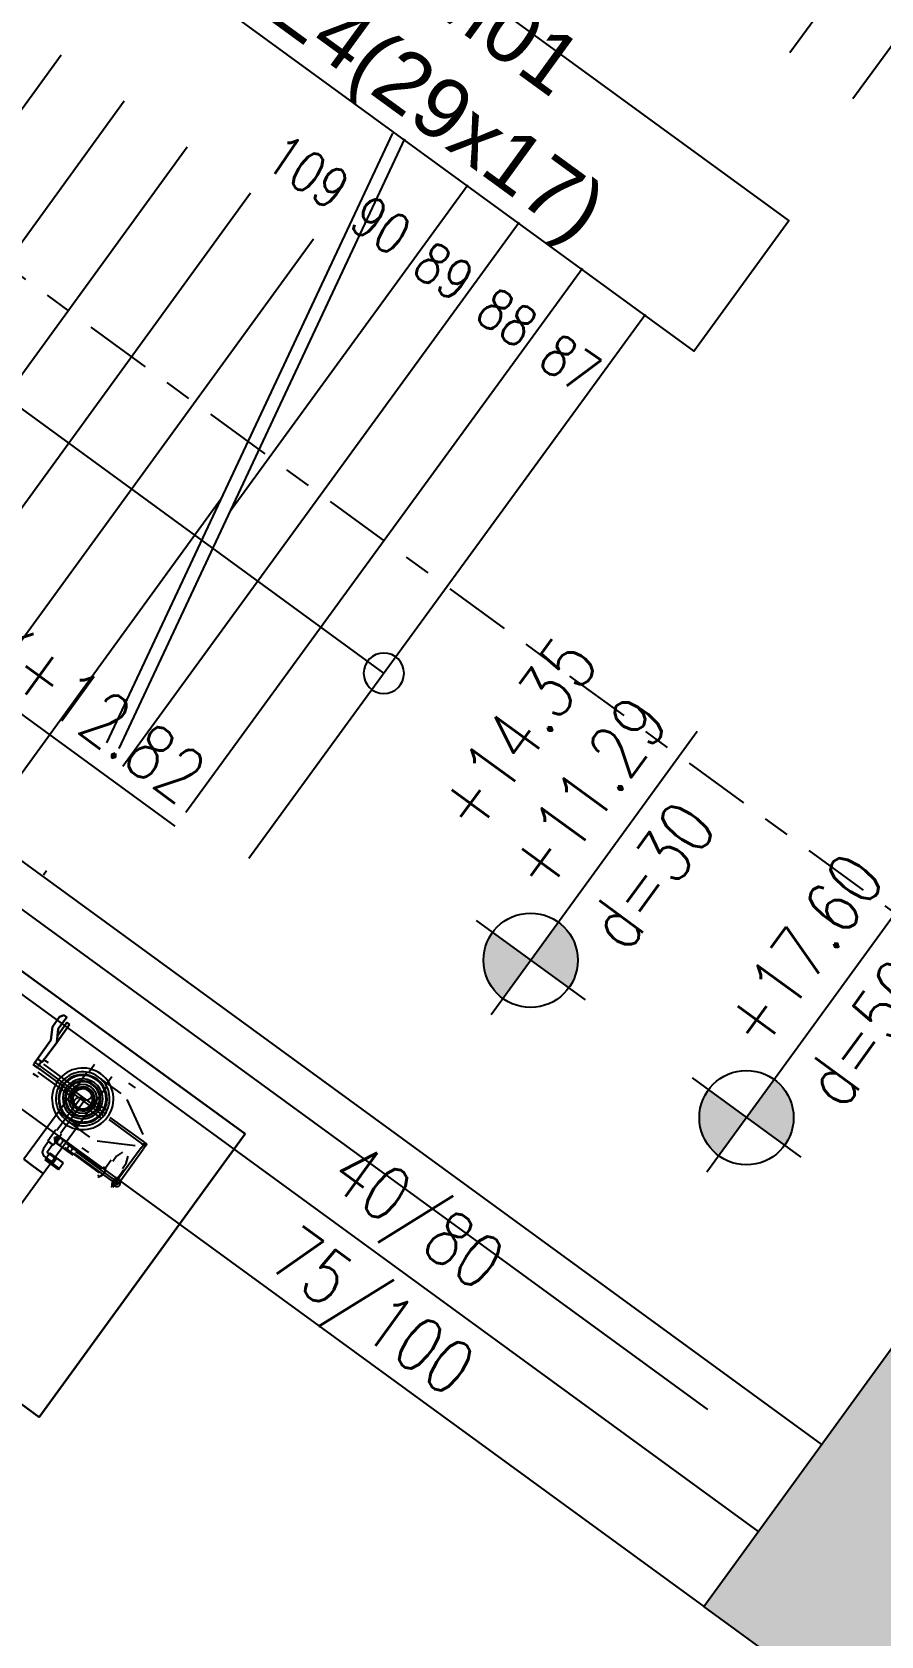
# Model space of a CAD drawing. Header units: millimetres. Extents: x 400382 to 401500, y 4543975 to 4544133.
# Drawn here: x 400782.96 to 400786.11, y 4544098.1 to 4544104.06 of the extents above; entities that cross this region are included whole.
import ezdxf
from ezdxf.enums import TextEntityAlignment as Align

# ---------------------------------------------------------------- set-up
doc = ezdxf.new("R2010")
doc.units = ezdxf.units.MM
for name, pattern in [('AKS', [3, 2.5, -0.25, 0, -0.25]), ('CENTER', [2, 1.25, -0.25, 0.25, -0.25]), ('CIZGI', [0.4, 0.25, -0.15]), ('CONTINU', [0]), ('HIDDEN', [0.375, 0.25, -0.125])]:
    doc.linetypes.add(name, pattern=pattern)
for name, color, linetype in [('aks prota', 2, 'AKS'), ('kiriş boyutu prota', 6, 'Continuous'), ('kiriş prota', 6, 'Continuous'), ('kolon prota', 1, 'Continuous'), ('kolon tarama prota', 252, 'Continuous'), ('merdiven prota', 2, 'Continuous'), ('metraj prota', 2, 'Continuous'), ('not prota', 2, 'Continuous'), ('PRT-MI-ad_dim', 8, 'Continuous'), ('prt-s-taxis', 7, 'Continuous'), ('skesit prota', 7, 'Continuous'), ('st-s_level (kot)', 6, 'Continuous'), ('st-s_levelmark (kot işareti)', 4, 'Continuous'), ('st_s_not çizgisi', 4, 'CIZGI'), ('tnot prota', 4, 'Continuous')]:
    doc.layers.add(name, color=color, linetype=linetype)
doc.styles.add('OLCU', font='romanstw.shx')
doc.styles.add('PRT-MI-a_Arial', font='Arial.ttf', dxfattribs={"height": 30})
doc.styles.add('TKIRIS', font='romanstw.shx')
doc.styles.add('tkolon', font='romanstw.shx')
doc.styles.add('TNOT', font='romanstw.shx', dxfattribs={"width": 0.8, "height": 250})

# ---------------------------------------------------------------- blocks, each defined once
blk = doc.blocks.new('17.60 mekanik')
at = {"layer": 'kolon tarama prota'}
for p, q in [((137424.17, 64376.86), (137335.17, 64441.51)), ((137335.17, 64441.51), (137424.17, 64376.86)), ((137352.5, 64416.54), (137351.98, 64411.56)), ((137351.98, 64411.56), (137352.5, 64416.54)), ((137355.15, 64420.18), (137352.5, 64416.54)), ((137352.5, 64416.54), (137355.15, 64420.18)), ((137352.5, 64416.54), (137352.5, 64416.54)), ((137354.09, 64410.75), (137358.89, 64417.36)), ((137358.89, 64417.36), (137354.09, 64410.75)), ((137357.87, 64418.1), (137354.35, 64413.24)), ((137354.35, 64413.24), (137357.87, 64418.1)), ((137354.61, 64415.73), (137357.8, 64420.13)), ((137357.8, 64420.13), (137354.61, 64415.73)), ((137356.75, 64420.89), (137355.15, 64420.18)), ((137355.15, 64420.18), (137356.75, 64420.89)), ((137355.15, 64420.18), (137355.15, 64420.18)), ((137357.8, 64420.13), (137356.75, 64420.89)), ((137356.75, 64420.89), (137357.8, 64420.13)), ((137356.75, 64420.89), (137356.75, 64420.89)), ((137357.8, 64420.13), (137357.8, 64420.13)), ((137358.89, 64417.36), (137357.87, 64418.1)), ((137357.87, 64418.1), (137358.89, 64417.36)), ((137357.87, 64418.1), (137357.87, 64418.1)), ((137358.89, 64417.36), (137358.89, 64417.36)), ((137351.98, 64411.56), (137346.98, 64404.69)), ((137346.98, 64404.69), (137351.98, 64411.56)), ((137348.75, 64403.41), (137354.09, 64410.75)), ((137354.09, 64410.75), (137348.75, 64403.41)), ((137351.98, 64411.56), (137351.98, 64411.56)), ((137354.09, 64410.75), (137354.61, 64415.73)), ((137354.61, 64415.73), (137354.09, 64410.75)), ((137354.35, 64413.24), (137354.09, 64410.75)), ((137354.09, 64410.75), (137354.35, 64413.24)), ((137354.09, 64410.75), (137354.09, 64410.75)), ((137354.09, 64410.75), (137354.09, 64410.75)), ((137354.35, 64413.24), (137354.35, 64413.24)), ((137354.61, 64415.73), (137354.61, 64415.73)), ((137346.98, 64404.69), (137345.72, 64402.95)), ((137345.72, 64402.95), (137346.98, 64404.69)), ((137346.98, 64404.69), (137348.75, 64403.41)), ((137348.75, 64403.41), (137346.98, 64404.69)), ((137346.98, 64404.69), (137346.98, 64404.69)), ((137346.98, 64404.69), (137346.98, 64404.69)), ((137346.98, 64404.69), (137348.48, 64403.6)), ((137348.48, 64403.6), (137346.98, 64404.69)), ((137350.06, 64403.81), (137349.13, 64404.49)), ((137345.23, 64402.62), (137371.49, 64383.55)), ((137345.23, 64402.62), (137347.82, 64400.74)), ((137345.31, 64399.23), (137346.24, 64398.56)), ((137345.33, 64402.41), (137346.83, 64401.33)), ((137345.56, 64403.07), (137345.56, 64403.07)), ((137345.56, 64403.07), (137345.56, 64403.07)), ((137345.56, 64403.07), (137345.56, 64403.07)), ((137345.56, 64403.07), (137345.56, 64403.07)), ((137345.72, 64402.95), (137345.72, 64402.95)), ((137372.13, 64384.44), (137345.88, 64403.51)), ((137348.47, 64401.63), (137345.88, 64403.51)), ((137346.28, 64398.53), (137347.21, 64397.85)), ((137347.11, 64399.67), (137358.99, 64391.03)), ((137348.48, 64403.6), (137347.22, 64401.86)), ((137347.22, 64401.86), (137348.48, 64403.6)), ((137347.22, 64401.86), (137347.22, 64401.86)), ((137347.22, 64401.86), (137347.22, 64401.86)), ((137347.22, 64401.86), (137347.22, 64401.86)), ((137348.15, 64401.18), (137348.15, 64401.18)), ((137348.15, 64401.18), (137348.15, 64401.18)), ((137348.15, 64401.18), (137348.15, 64401.18)), ((137348.15, 64401.18), (137348.15, 64401.18)), ((137348.19, 64401.15), (137348.19, 64401.15)), ((137348.19, 64401.15), (137348.19, 64401.15)), ((137348.19, 64401.15), (137348.19, 64401.15)), ((137348.19, 64401.15), (137348.19, 64401.15)), ((137348.48, 64403.6), (137348.48, 64403.6)), ((137348.75, 64403.41), (137348.75, 64403.41)), ((137349.12, 64400.48), (137349.12, 64400.48)), ((137349.12, 64400.48), (137349.12, 64400.48)), ((137361.15, 64394.01), (137349.27, 64402.64)), ((137351.03, 64403.11), (137350.1, 64403.78)), ((137365.49, 64399.7), (137354.91, 64385.14)), ((137362.11, 64379.92), (137372.69, 64394.48)), ((137368.93, 64396.87), (137368.93, 64396.87)), ((137368.93, 64396.87), (137368.93, 64396.87)), ((137369.09, 64397.09), (137369.09, 64397.09)), ((137369.09, 64397.09), (137369.09, 64397.09)), ((137378.12, 64391.77), (137369.68, 64397.9)), ((137383.44, 64393.89), (137380.97, 64395.68)), ((137363.16, 64390.28), (137354.24, 64378)), ((137363.16, 64390.28), (137354.24, 64378)), ((137355.52, 64377.07), (137364.44, 64389.34)), ((137355.52, 64377.07), (137364.44, 64389.34)), ((137360.07, 64392.52), (137360.07, 64392.52)), ((137360.07, 64392.52), (137360.07, 64392.52)), ((137363.8, 64389.81), (137363.8, 64389.81)), ((137363.8, 64389.81), (137363.8, 64389.81)), ((137363.8, 64389.81), (137363.8, 64389.81)), ((137363.8, 64389.81), (137363.8, 64389.81)), ((137367.83, 64386.89), (137367.83, 64386.89)), ((137367.83, 64386.89), (137367.83, 64386.89)), ((137372.89, 64385.48), (137368.91, 64388.37)), ((137386.23, 64376.66), (137380.32, 64389.59)), ((137354.91, 64385.14), (137341.98, 64367.34)), ((137354.91, 64385.14), (137358.51, 64382.53)), ((137358.51, 64382.53), (137354.91, 64385.14)), ((137357.92, 64381.72), (137366.37, 64375.58)), ((137358.51, 64382.53), (137358.51, 64382.53)), ((137358.51, 64382.53), (137358.51, 64382.53)), ((137358.51, 64382.53), (137362.11, 64379.92)), ((137362.11, 64379.92), (137358.51, 64382.53)), ((137358.67, 64382.75), (137358.67, 64382.75)), ((137358.67, 64382.75), (137358.67, 64382.75)), ((137366.74, 64385.4), (137370.73, 64382.5)), ((137371.81, 64383.99), (137371.81, 64383.99)), ((137371.81, 64383.99), (137371.81, 64383.99)), ((137371.81, 64383.99), (137371.81, 64383.99)), ((137371.81, 64383.99), (137371.81, 64383.99)), ((137372.24, 64383.68), (137372.24, 64383.68)), ((137372.24, 64383.68), (137372.24, 64383.68)), ((137372.24, 64383.68), (137372.24, 64383.68)), ((137372.24, 64383.68), (137372.24, 64383.68)), ((137373.5, 64382.18), (137385.71, 64373.31)), ((137373.78, 64382.56), (137373.78, 64382.56)), ((137373.78, 64382.56), (137373.78, 64382.56)), ((137386.27, 64374.08), (137374.06, 64382.95)), ((137374.72, 64381.88), (137374.72, 64381.88)), ((137374.72, 64381.88), (137374.72, 64381.88)), ((137374.72, 64381.88), (137374.72, 64381.88)), ((137374.72, 64381.88), (137374.72, 64381.88)), ((137347.75, 64271.68), (137424.17, 64376.86)), ((137424.17, 64376.86), (137347.75, 64271.68)), ((137349.18, 64362.12), (137362.11, 64379.92)), ((137353.85, 64378.28), (137350.83, 64374.12)), ((137353.85, 64378.28), (137350.83, 64374.12)), ((137354.38, 64374.68), (137354.84, 64375.32)), ((137354.84, 64375.32), (137354.38, 64374.68)), ((137354.84, 64375.32), (137355.91, 64376.79)), ((137354.88, 64377.53), (137354.88, 64377.53)), ((137354.88, 64377.53), (137354.88, 64377.53)), ((137354.88, 64377.53), (137354.88, 64377.53)), ((137354.88, 64377.53), (137354.88, 64377.53)), ((137354.88, 64377.53), (137354.88, 64377.53)), ((137354.88, 64377.53), (137354.88, 64377.53)), ((137354.88, 64377.53), (137354.88, 64377.53)), ((137354.88, 64377.53), (137354.88, 64377.53)), ((137355.12, 64375.7), (137355.91, 64376.79)), ((137358.21, 64373.47), (137355.12, 64375.71)), ((137361.68, 64370.94), (137355.12, 64375.71)), ((137359.77, 64372.33), (137356.11, 64374.99)), ((137424.17, 64376.86), (137424.17, 64376.86)), ((137351.09, 64373.93), (137349.22, 64371.36)), ((137351.09, 64373.93), (137349.22, 64371.36)), ((137351.66, 64369.59), (137350.17, 64367.53)), ((137351.66, 64369.59), (137350.17, 64367.53)), ((137350.76, 64370.24), (137352.63, 64372.81)), ((137350.76, 64370.24), (137352.63, 64372.81)), ((137353.91, 64367.56), (137350.83, 64369.8)), ((137353.91, 64367.56), (137350.83, 64369.8)), ((137352.63, 64372.81), (137351.09, 64373.93)), ((137351.09, 64373.93), (137352.63, 64372.81)), ((137352.63, 64372.81), (137351.09, 64373.93)), ((137351.09, 64373.93), (137352.63, 64372.81)), ((137351.66, 64369.59), (137356.54, 64366.04)), ((137356.54, 64366.04), (137351.66, 64369.59)), ((137351.66, 64369.59), (137356.54, 64366.04)), ((137356.54, 64366.04), (137351.66, 64369.59)), ((137351.86, 64373.37), (137351.86, 64373.37)), ((137351.86, 64373.37), (137351.86, 64373.37)), ((137351.86, 64373.37), (137351.86, 64373.37)), ((137351.86, 64373.37), (137351.86, 64373.37)), ((137352.88, 64372.63), (137353.91, 64374.04)), ((137352.88, 64372.63), (137353.63, 64373.66)), ((137353.63, 64373.65), (137356.71, 64371.41)), ((137353.63, 64373.65), (137360.19, 64368.89)), ((137354.38, 64374.68), (137353.91, 64374.04)), ((137353.91, 64374.04), (137354.38, 64374.68)), ((137354.38, 64374.68), (137354.38, 64374.68)), ((137354.38, 64374.68), (137354.38, 64374.68)), ((137354.62, 64372.93), (137358.28, 64370.27)), ((137356.99, 64371.8), (137369.93, 64362.4)), ((137357.46, 64372.44), (137357.46, 64372.44)), ((137357.46, 64372.44), (137357.46, 64372.44)), ((137357.46, 64372.44), (137357.46, 64372.44)), ((137357.46, 64372.44), (137357.46, 64372.44)), ((137370.87, 64363.68), (137357.93, 64373.08)), ((137360.65, 64369.53), (137374.74, 64359.29)), ((137360.93, 64369.92), (137360.93, 64369.92)), ((137360.93, 64369.92), (137360.93, 64369.92)), ((137360.93, 64369.92), (137360.93, 64369.92)), ((137360.93, 64369.92), (137360.93, 64369.92)), ((137375.3, 64360.07), (137361.21, 64370.3)), ((137363.52, 64371.67), (137365.99, 64369.87)), ((137369.12, 64374.17), (137383.24, 64372.55)), ((137378.62, 64370.03), (137376.34, 64368.52)), ((137385.51, 64371.68), (137377.3, 64360.38)), ((137378.07, 64359.82), (137386.28, 64371.12)), ((137379.64, 64369.28), (137379.64, 64369.28)), ((137379.64, 64369.28), (137379.64, 64369.28)), ((137384.73, 64374.6), (137384.73, 64374.6)), ((137384.73, 64374.6), (137384.73, 64374.6)), ((137341.98, 64367.34), (137345.58, 64364.73)), ((137345.58, 64364.73), (137341.98, 64367.34)), ((137345.58, 64364.73), (137345.58, 64364.73)), ((137345.58, 64364.73), (137345.58, 64364.73)), ((137345.58, 64364.73), (137349.18, 64362.12)), ((137349.18, 64362.12), (137345.58, 64364.73)), ((137349.71, 64368.26), (137352.79, 64366.02)), ((137349.71, 64368.26), (137352.79, 64366.02)), ((137350.17, 64367.53), (137349.89, 64367.15)), ((137350.17, 64367.53), (137349.89, 64367.15)), ((137349.89, 64367.15), (137354.77, 64363.6)), ((137354.77, 64363.6), (137349.89, 64367.15)), ((137349.89, 64367.15), (137354.77, 64363.6)), ((137354.77, 64363.6), (137349.89, 64367.15)), ((137350.17, 64367.53), (137355.05, 64363.99)), ((137355.05, 64363.99), (137350.17, 64367.53)), ((137350.17, 64367.53), (137355.05, 64363.99)), ((137355.05, 64363.99), (137350.17, 64367.53)), ((137350.17, 64367.53), (137355.05, 64363.99)), ((137355.05, 64363.99), (137350.17, 64367.53)), ((137350.17, 64367.53), (137355.05, 64363.99)), ((137355.05, 64363.99), (137350.17, 64367.53)), ((137353.91, 64367.56), (137352.79, 64366.02)), ((137352.79, 64366.02), (137353.91, 64367.56)), ((137353.91, 64367.56), (137352.79, 64366.02)), ((137352.79, 64366.02), (137353.91, 64367.56)), ((137354.77, 64363.6), (137355.05, 64363.99)), ((137354.77, 64363.6), (137355.05, 64363.99)), ((137355.05, 64363.99), (137356.54, 64366.04)), ((137355.05, 64363.99), (137356.54, 64366.04)), ((137370.4, 64363.04), (137370.4, 64363.04)), ((137370.4, 64363.04), (137370.4, 64363.04)), ((137370.4, 64363.04), (137370.4, 64363.04)), ((137370.4, 64363.04), (137370.4, 64363.04)), ((137372.24, 64364.06), (137371.52, 64364.58)), ((137374.39, 64367.01), (137372.24, 64364.06)), ((137376.34, 64368.52), (137374.95, 64366.6)), ((137376.75, 64365.3), (137376.75, 64365.3)), ((137376.75, 64365.3), (137376.75, 64365.3)), ((137376.75, 64365.3), (137376.75, 64365.3)), ((137376.75, 64365.3), (137376.75, 64365.3)), ((137376.96, 64360.62), (137379.11, 64363.58)), ((137378.14, 64367.21), (137378.14, 64367.21)), ((137378.14, 64367.21), (137378.14, 64367.21)), ((137378.14, 64367.21), (137378.14, 64367.21)), ((137378.14, 64367.21), (137378.14, 64367.21)), ((137378.55, 64363.99), (137379.94, 64365.9)), ((137379.94, 64365.9), (137380.67, 64368.53)), ((137338.6, 64347.56), (137349.18, 64362.12)), ((137369.28, 64361.5), (137370, 64360.97)), ((137370, 64360.98), (137369.63, 64360.46)), ((137371.99, 64358.75), (137371.99, 64358.75)), ((137371.99, 64358.75), (137371.99, 64358.75)), ((137374.35, 64357.03), (137374.73, 64357.54)), ((137374.72, 64357.54), (137375.44, 64357.02)), ((137375.82, 64357.53), (137375.82, 64357.53)), ((137375.82, 64357.53), (137375.82, 64357.53)), ((137377.68, 64360.1), (137376.96, 64360.63)), ((137377.31, 64359.59), (137377.31, 64359.59)), ((137377.31, 64359.59), (137377.31, 64359.59)), ((137258.76, 64336.34), (137347.75, 64271.68)), ((137347.75, 64271.68), (137258.76, 64336.34)), ((137347.75, 64271.68), (137347.75, 64271.68))]:
    blk.add_line(p, q, dxfattribs=at)
at = {"layer": 'kolon tarama prota', "extrusion": (0, 0, -1)}
for p, q in [((137365.88, 64399.42), (137368.21, 64402.64)), ((137371.42, 64400.3), (137371.42, 64400.3)), ((137371.42, 64400.3), (137371.42, 64400.3)), ((137369.09, 64397.09), (137369.09, 64397.09)), ((137369.09, 64397.09), (137369.09, 64397.09)), ((137374.63, 64397.97), (137372.3, 64394.76))]:
    blk.add_line(p, q, dxfattribs=at)
at = {"layer": 'kolon tarama prota', "flags": 128}
for points in [[(137366.92, 64394.11), (137365.12, 64394.96), (137363.13, 64395.08), (137361.24, 64394.47), (137359.7, 64393.2), (137358.74, 64391.45), (137358.5, 64389.47), (137358.99, 64387.54), (137360.17, 64385.93), (137360.68, 64385.51)], [(137360.68, 64385.51), (137362.48, 64384.66), (137364.47, 64384.54), (137366.36, 64385.15), (137367.9, 64386.43), (137368.86, 64388.17), (137369.1, 64390.15), (137368.61, 64392.08), (137367.43, 64393.69), (137366.92, 64394.11)], [(137349.22, 64371.36), (137348.8, 64370), (137349.29, 64368.66), (137349.71, 64368.26)], [(137349.22, 64371.36), (137348.8, 64370), (137349.29, 64368.66), (137349.71, 64368.26)], [(137350.83, 64369.8), (137350.7, 64370.07), (137350.76, 64370.24)], [(137350.83, 64369.8), (137350.7, 64370.07), (137350.76, 64370.24)], [(137385.51, 64371.68), (137386.24, 64372.68), (137386.62, 64373.21), (137386.63, 64373.22)], [(137385.71, 64373.31), (137386.49, 64372.74), (137386.73, 64372.56)], [(137387.29, 64373.33), (137386.93, 64373.59), (137386.27, 64374.08)], [(137387.4, 64372.66), (137387.13, 64372.3), (137386.45, 64371.36), (137386.28, 64371.12)], [(137386.73, 64372.56), (137386.54, 64372.97), (137386.63, 64373.22)], [(137386.63, 64373.22), (137387.04, 64373.42), (137387.29, 64373.33)], [(137387.4, 64372.66), (137386.99, 64372.47), (137386.73, 64372.56)], [(137387.29, 64373.33), (137387.49, 64372.92), (137387.4, 64372.66)], [(137374.74, 64359.29), (137375.74, 64358.57), (137376.27, 64358.19), (137376.28, 64358.18)], [(137376.84, 64358.95), (137376.47, 64359.21), (137375.54, 64359.89), (137375.3, 64360.07)], [(137376.28, 64358.18), (137376.09, 64358.59), (137376.18, 64358.84)], [(137376.18, 64358.84), (137376.45, 64359.21), (137377.12, 64360.14), (137377.3, 64360.38)], [(137376.18, 64358.84), (137376.59, 64359.04), (137376.84, 64358.95)], [(137376.95, 64358.28), (137376.54, 64358.09), (137376.28, 64358.18)], [(137376.84, 64358.95), (137377.04, 64358.53), (137376.95, 64358.28)], [(137378.07, 64359.82), (137377.34, 64358.82), (137376.96, 64358.3), (137376.95, 64358.28)]]:
    blk.add_lwpolyline(points, dxfattribs=at)
at = {"layer": 'kolon tarama prota'}
for centre, radius, start, end in [((137363.8, 64389.81), 11.43, 54.00013, 234.00013), ((137363.8, 64389.81), 11.43, 54.00013, 234.00013), ((137363.8, 64389.81), 11.43, 54.00013, 234.00013), ((137363.8, 64389.81), 11.43, 54.00013, 234.00013), ((137363.8, 64389.81), 10, 54.00013, 234.00013), ((137363.8, 64389.81), 10, 54.00013, 234.00013), ((137363.8, 64389.81), 10, 54.00013, 234.00013), ((137363.8, 64389.81), 10, 54.00013, 234.00013), ((137363.8, 64389.81), 9.04, 54.00013, 234.00013), ((137363.8, 64389.81), 9.04, 54.00013, 234.00013), ((137363.8, 64389.81), 8.73, 54.00013, 234.00013), ((137363.8, 64389.81), 8.73, 54.00013, 234.00013), ((137363.8, 64389.81), 11.43, 234.00013, 54.00013), ((137363.8, 64389.81), 11.43, 234.00013, 54.00013), ((137363.8, 64389.81), 11.43, 234.00013, 54.00013), ((137363.8, 64389.81), 11.43, 234.00013, 54.00013), ((137363.8, 64389.81), 7.41, 54.00013, 234.00013), ((137363.8, 64389.81), 7.41, 54.00013, 234.00013), ((137363.8, 64389.81), 7.41, 54.00013, 234.00013), ((137363.8, 64389.81), 7.41, 54.00013, 234.00013), ((137363.8, 64389.81), 6.6, 144.00013, 324.00013), ((137363.8, 64389.81), 6.6, 144.00013, 324.00013), ((137363.8, 64389.81), 6.32, 144.00013, 324.00013), ((137363.8, 64389.81), 6.32, 144.00013, 324.00013), ((137363.8, 64389.81), 10, 234.00013, 54.00013), ((137363.8, 64389.81), 10, 234.00013, 54.00013), ((137363.8, 64389.81), 10, 234.00013, 54.00013), ((137363.8, 64389.81), 10, 234.00013, 54.00013), ((137363.8, 64389.81), 6.6, 324.00013, 144.00013), ((137363.8, 64389.81), 6.6, 324.00013, 144.00013), ((137363.8, 64389.81), 9.04, 234.00013, 54.00013), ((137363.8, 64389.81), 9.04, 234.00013, 54.00013), ((137363.8, 64389.81), 8.73, 234.00013, 54.00013), ((137363.8, 64389.81), 8.73, 234.00013, 54.00013), ((137363.8, 64389.81), 6.32, 324.00013, 144.00013), ((137363.8, 64389.81), 6.32, 324.00013, 144.00013), ((137363.8, 64389.81), 4.45, 54.00013, 234.00013), ((137363.8, 64389.81), 7.41, 234.00013, 54.00013), ((137363.8, 64389.81), 7.41, 234.00013, 54.00013), ((137363.8, 64389.81), 7.41, 234.00013, 54.00013), ((137363.8, 64389.81), 7.41, 234.00013, 54.00013), ((137363.8, 64389.81), 4, 54.00013, 234.00013), ((137363.8, 64389.81), 4, 54.00013, 234.00013), ((137363.8, 64389.81), 4, 54.00013, 234.00013), ((137363.8, 64389.81), 4, 54.00013, 234.00013), ((137363.8, 64389.81), 4, 54.00013, 234.00013), ((137363.8, 64389.81), 4, 54.00013, 234.00013), ((137363.8, 64389.81), 4, 54.00013, 234.00013), ((137363.8, 64389.81), 4, 54.00013, 234.00013), ((137363.8, 64389.81), 4.44, 324, 144), ((137363.8, 64389.81), 4.45, 324, 144), ((137363.8, 64389.81), 4.44, 324, 144), ((137363.8, 64389.81), 4.44, 324, 144), ((137363.8, 64389.81), 4.44, 324, 144), ((137363.8, 64389.81), 4, 324.00013, 144.00013), ((137363.8, 64389.81), 4, 324.00013, 144.00013), ((137363.8, 64389.81), 4, 324.00013, 144.00013), ((137363.8, 64389.81), 4, 324.00013, 144.00013), ((137363.8, 64389.81), 4, 324.00013, 144.00013), ((137363.8, 64389.81), 3.7, 324.00013, 144.00013), ((137363.8, 64389.81), 3.7, 324.00013, 144.00013), ((137363.8, 64389.81), 4.44, 234.00013, 54.00013), ((137363.8, 64389.81), 4, 234.00013, 54.00013), ((137363.8, 64389.81), 4, 234.00013, 54.00013), ((137363.8, 64389.81), 4, 234.00013, 54.00013), ((137363.8, 64389.81), 4, 234.00013, 54.00013), ((137363.8, 64389.81), 4, 234.00013, 54.00013), ((137363.8, 64389.81), 4, 234.00013, 54.00013), ((137363.8, 64389.81), 4, 234.00013, 54.00013), ((137363.8, 64389.81), 4, 234.00013, 54.00013), ((137365.11, 64391.61), 2.22, 234, 54), ((137365.11, 64391.61), 2.22, 234, 54), ((137365.11, 64391.61), 2.22, 234, 54), ((137365.11, 64391.61), 2.22, 234, 54), ((137365.11, 64391.61), 2.22, 234, 54), ((137363.8, 64389.81), 4.45, 144, 324), ((137363.8, 64389.81), 4.44, 144, 324), ((137363.8, 64389.81), 4.45, 144, 324), ((137363.8, 64389.81), 4.45, 144, 324), ((137363.8, 64389.81), 4.45, 144, 324), ((137363.8, 64389.81), 4, 144.00013, 324.00013), ((137363.8, 64389.81), 4, 144.00013, 324.00013), ((137363.8, 64389.81), 4, 144.00013, 324.00013), ((137363.8, 64389.81), 4, 144.00013, 324.00013), ((137363.8, 64389.81), 4, 144.00013, 324.00013), ((137363.8, 64389.81), 3.7, 144.00013, 324.00013), ((137363.8, 64389.81), 3.7, 144.00013, 324.00013), ((137362.49, 64388.01), 2.22, 54, 234), ((137362.49, 64388.01), 2.22, 54, 234), ((137362.49, 64388.01), 2.22, 54, 234), ((137362.49, 64388.01), 2.22, 54, 234), ((137362.49, 64388.01), 2.22, 54, 234), ((137387.01, 64372.94), 0.476, 54.00013, 234.00013), ((137387.01, 64372.94), 0.476, 144.00013, 324.00013), ((137387.01, 64372.94), 0.476, 324.00013, 144.00013), ((137387.01, 64372.94), 0.476, 234.00013, 54.00013), ((137376.56, 64358.56), 1.27, 54.00013, 234.00013), ((137376.56, 64358.56), 1.27, 54.00013, 234.00013), ((137376.56, 64358.56), 1.27, 234.00013, 54.00013), ((137376.56, 64358.56), 1.27, 234.00013, 54.00013), ((137376.56, 64358.56), 0.476, 54.00013, 234.00013), ((137376.56, 64358.56), 0.476, 144.00013, 324.00013), ((137376.56, 64358.56), 0.476, 324.00013, 144.00013), ((137376.56, 64358.56), 0.476, 234.00013, 54.00013)]:
    blk.add_arc(centre, radius, start, end, dxfattribs=at)
for centre, start_param, end_param in [((137355.37, 64373.96), 1.570796, 4.712389), ((137355.37, 64373.96), 4.712389, 7.853982), ((137359.03, 64371.3), 4.712389, 7.853982), ((137359.03, 64371.3), 1.570796, 4.712389)]:
    blk.add_ellipse(centre, major_axis=(-0.75, -1.03), ratio=0.707107, start_param=start_param, end_param=end_param, dxfattribs=at)
for points, knots in [([(137370.86, 64384.68), (137371.16, 64385.08), (137371.67, 64385.93), (137372.2, 64387.28), (137372.49, 64388.66), (137372.59, 64390.47), (137372.32, 64391.96), (137371.91, 64393.05), (137371.74, 64393.45), (137371.6, 64393.74), (137371.45, 64394.02), (137371.29, 64394.31), (137371.12, 64394.59), (137370.96, 64394.81), (137370.83, 64394.99), (137370.69, 64395.18), (137370.51, 64395.4), (137370.28, 64395.67), (137370.04, 64395.92), (137369.78, 64396.17), (137369.42, 64396.49), (137369.13, 64396.72), (137368.93, 64396.87)], [0, 0, 0, 0, 0.1, 0.2, 0.3, 0.4, 0.6, 0.65, 0.675, 0.7, 0.725, 0.75, 0.775, 0.8, 0.8125, 0.825, 0.85, 0.875, 0.9, 0.925, 0.95, 1, 1, 1, 1]), ([(137368.93, 64396.87), (137369.13, 64396.72), (137369.42, 64396.49), (137369.78, 64396.17), (137370.04, 64395.92), (137370.28, 64395.67), (137370.51, 64395.4), (137370.72, 64395.13), (137370.93, 64394.86), (137371.12, 64394.59), (137371.29, 64394.31), (137371.45, 64394.02), (137371.6, 64393.74), (137371.74, 64393.45), (137371.91, 64393.05), (137372.17, 64392.35), (137372.43, 64391.32), (137372.56, 64390.01), (137372.49, 64388.66), (137372.2, 64387.28), (137371.67, 64385.93), (137371.16, 64385.08), (137370.86, 64384.68)], [0, 0, 0, 0, 0.05, 0.075, 0.1, 0.125, 0.15, 0.175, 0.2, 0.225, 0.25, 0.275, 0.3, 0.325, 0.35, 0.4, 0.5, 0.6, 0.7, 0.8, 0.9, 1, 1, 1, 1]), ([(137370.86, 64384.68), (137370.57, 64384.28), (137369.93, 64383.53), (137368.8, 64382.6), (137367.58, 64381.9), (137365.89, 64381.25), (137364.39, 64381.05), (137363.22, 64381.09), (137362.8, 64381.13), (137362.48, 64381.18), (137362.16, 64381.23), (137361.84, 64381.3), (137361.52, 64381.38), (137361.25, 64381.46), (137361.04, 64381.53), (137360.83, 64381.6), (137360.56, 64381.7), (137360.24, 64381.84), (137359.92, 64381.99), (137359.6, 64382.16), (137359.19, 64382.4), (137358.88, 64382.6), (137358.67, 64382.75)], [0, 0, 0, 0, 0.1, 0.2, 0.3, 0.4, 0.6, 0.65, 0.675, 0.7, 0.725, 0.75, 0.775, 0.8, 0.8125, 0.825, 0.85, 0.875, 0.9, 0.925, 0.95, 1, 1, 1, 1]), ([(137358.67, 64382.75), (137358.88, 64382.6), (137359.19, 64382.4), (137359.6, 64382.16), (137359.92, 64381.99), (137360.24, 64381.84), (137360.56, 64381.7), (137360.88, 64381.58), (137361.2, 64381.47), (137361.52, 64381.38), (137361.84, 64381.3), (137362.16, 64381.23), (137362.48, 64381.18), (137362.8, 64381.13), (137363.22, 64381.09), (137363.97, 64381.06), (137365.04, 64381.14), (137366.32, 64381.41), (137367.58, 64381.9), (137368.8, 64382.6), (137369.93, 64383.53), (137370.57, 64384.28), (137370.86, 64384.68)], [0, 0, 0, 0, 0.05, 0.075, 0.1, 0.125, 0.15, 0.175, 0.2, 0.225, 0.25, 0.275, 0.3, 0.325, 0.35, 0.4, 0.5, 0.6, 0.7, 0.8, 0.9, 1, 1, 1, 1]), ([(137353.35, 64375.43), (137353.44, 64375.44), (137353.62, 64375.47), (137353.83, 64375.5), (137354.01, 64375.53), (137354.13, 64375.55), (137354.24, 64375.57), (137354.32, 64375.58), (137354.38, 64375.59), (137354.44, 64375.6), (137354.51, 64375.61), (137354.61, 64375.63), (137354.7, 64375.64), (137354.76, 64375.65), (137354.81, 64375.66), (137354.85, 64375.66), (137354.91, 64375.67), (137354.98, 64375.68), (137355.04, 64375.69), (137355.09, 64375.7), (137355.12, 64375.7), (137355.12, 64375.7), (137355.12, 64375.7), (137355.09, 64375.7), (137355.04, 64375.69), (137354.98, 64375.68), (137354.91, 64375.67), (137354.85, 64375.66), (137354.81, 64375.66), (137354.76, 64375.65), (137354.7, 64375.64), (137354.61, 64375.63), (137354.51, 64375.61), (137354.44, 64375.6), (137354.38, 64375.59), (137354.32, 64375.58), (137354.24, 64375.57), (137354.13, 64375.55), (137354.01, 64375.53), (137353.83, 64375.5), (137353.62, 64375.47), (137353.44, 64375.44), (137353.35, 64375.43)], [0, 0, 0, 0, 0.055556, 0.111111, 0.138889, 0.166667, 0.194444, 0.208333, 0.222222, 0.236111, 0.25, 0.277778, 0.305556, 0.319444, 0.333333, 0.347222, 0.361111, 0.388889, 0.416667, 0.444444, 0.472222, 0.5, 0.527778, 0.555556, 0.583333, 0.611111, 0.638889, 0.652778, 0.666667, 0.680556, 0.694444, 0.722222, 0.75, 0.763889, 0.777778, 0.791667, 0.805556, 0.833333, 0.861111, 0.888889, 0.944444, 1, 1, 1, 1]), ([(137353.35, 64375.43), (137353.36, 64375.34), (137353.39, 64375.16), (137353.43, 64374.94), (137353.45, 64374.77), (137353.47, 64374.64), (137353.49, 64374.54), (137353.5, 64374.46), (137353.51, 64374.4), (137353.52, 64374.34), (137353.53, 64374.26), (137353.55, 64374.17), (137353.56, 64374.08), (137353.57, 64374.01), (137353.58, 64373.97), (137353.59, 64373.92), (137353.6, 64373.87), (137353.61, 64373.8), (137353.62, 64373.74), (137353.62, 64373.69), (137353.63, 64373.66), (137353.63, 64373.65), (137353.63, 64373.66), (137353.62, 64373.69), (137353.62, 64373.73), (137353.61, 64373.8), (137353.6, 64373.87), (137353.59, 64373.92), (137353.58, 64373.97), (137353.57, 64374.01), (137353.56, 64374.08), (137353.55, 64374.17), (137353.53, 64374.26), (137353.52, 64374.34), (137353.51, 64374.4), (137353.5, 64374.46), (137353.49, 64374.54), (137353.47, 64374.64), (137353.45, 64374.77), (137353.43, 64374.94), (137353.39, 64375.16), (137353.36, 64375.34), (137353.35, 64375.43)], [0, 0, 0, 0, 0.055556, 0.111111, 0.138889, 0.166667, 0.194444, 0.208333, 0.222222, 0.236111, 0.25, 0.277778, 0.305556, 0.319444, 0.333333, 0.347222, 0.361111, 0.388889, 0.416667, 0.444444, 0.472222, 0.5, 0.527778, 0.555556, 0.583333, 0.611111, 0.638889, 0.652778, 0.666667, 0.680556, 0.694444, 0.722222, 0.75, 0.763889, 0.777778, 0.791667, 0.805556, 0.833333, 0.861111, 0.888889, 0.944444, 1, 1, 1, 1]), ([(137354.15, 64374.84), (137354.13, 64374.82), (137354.1, 64374.77), (137354.06, 64374.69), (137354.03, 64374.62), (137354.01, 64374.57), (137353.99, 64374.51), (137353.97, 64374.45), (137353.95, 64374.35), (137353.93, 64374.25), (137353.92, 64374.17), (137353.92, 64374.12), (137353.91, 64374.09), (137353.91, 64374.07), (137353.91, 64374.05), (137353.91, 64374.04), (137353.91, 64374.04)], [0, 0, 0, 0, 0.071429, 0.142857, 0.214286, 0.25, 0.285714, 0.357143, 0.428571, 0.571429, 0.678571, 0.732143, 0.785714, 0.839286, 0.892857, 1, 1, 1, 1]), ([(137353.91, 64374.04), (137353.91, 64374.04), (137353.91, 64374.05), (137353.92, 64374.13), (137353.93, 64374.24), (137353.95, 64374.36), (137353.97, 64374.46), (137353.99, 64374.52), (137354, 64374.56), (137354.02, 64374.61), (137354.05, 64374.67), (137354.09, 64374.75), (137354.12, 64374.81), (137354.15, 64374.84)], [0, 0, 0, 0, 0.142857, 0.285714, 0.428571, 0.571429, 0.678571, 0.705357, 0.732143, 0.785714, 0.839286, 0.892857, 1, 1, 1, 1]), ([(137354.15, 64374.84), (137354.17, 64374.87), (137354.21, 64374.92), (137354.27, 64374.98), (137354.33, 64375.03), (137354.37, 64375.07), (137354.42, 64375.1), (137354.47, 64375.14), (137354.56, 64375.19), (137354.65, 64375.24), (137354.72, 64375.27), (137354.77, 64375.29), (137354.79, 64375.3), (137354.82, 64375.31), (137354.84, 64375.32), (137354.84, 64375.32), (137354.84, 64375.32)], [0, 0, 0, 0, 0.071429, 0.142857, 0.214286, 0.25, 0.285714, 0.357143, 0.428571, 0.571429, 0.678571, 0.732143, 0.785714, 0.839286, 0.892857, 1, 1, 1, 1]), ([(137354.84, 64375.32), (137354.84, 64375.32), (137354.83, 64375.32), (137354.76, 64375.29), (137354.66, 64375.24), (137354.55, 64375.18), (137354.46, 64375.13), (137354.41, 64375.1), (137354.38, 64375.07), (137354.34, 64375.04), (137354.29, 64375), (137354.22, 64374.93), (137354.18, 64374.88), (137354.15, 64374.84)], [0, 0, 0, 0, 0.142857, 0.285714, 0.428571, 0.571429, 0.678571, 0.705357, 0.732143, 0.785714, 0.839286, 0.892857, 1, 1, 1, 1]), ([(137371.69, 64362.1), (137371.75, 64362.2), (137371.84, 64362.35), (137371.93, 64362.52), (137371.97, 64362.62), (137372, 64362.7), (137372.03, 64362.77), (137372.06, 64362.87), (137372.09, 64363), (137372.12, 64363.12), (137372.14, 64363.2), (137372.15, 64363.24), (137372.15, 64363.28), (137372.16, 64363.31), (137372.17, 64363.36), (137372.18, 64363.43), (137372.19, 64363.53), (137372.2, 64363.63), (137372.21, 64363.7), (137372.22, 64363.75), (137372.22, 64363.79), (137372.23, 64363.85), (137372.23, 64363.92), (137372.23, 64363.98), (137372.24, 64364.04), (137372.24, 64364.06), (137372.24, 64364.05), (137372.24, 64364.02), (137372.23, 64363.98), (137372.23, 64363.92), (137372.23, 64363.85), (137372.22, 64363.79), (137372.22, 64363.76), (137372.21, 64363.72), (137372.21, 64363.69), (137372.2, 64363.63), (137372.19, 64363.53), (137372.18, 64363.43), (137372.17, 64363.35), (137372.16, 64363.31), (137372.15, 64363.28), (137372.15, 64363.24), (137372.14, 64363.2), (137372.12, 64363.12), (137372.09, 64363), (137372.06, 64362.87), (137372.03, 64362.77), (137372, 64362.7), (137371.97, 64362.62), (137371.93, 64362.52), (137371.84, 64362.35), (137371.75, 64362.2), (137371.69, 64362.1)], [0, 0, 0, 0, 0.055556, 0.083333, 0.097222, 0.111111, 0.125, 0.138889, 0.166667, 0.194444, 0.208333, 0.215278, 0.222222, 0.229167, 0.236111, 0.25, 0.277778, 0.305556, 0.319444, 0.333333, 0.347222, 0.361111, 0.388889, 0.416667, 0.444444, 0.5, 0.527778, 0.555556, 0.583333, 0.611111, 0.638889, 0.652778, 0.666667, 0.673611, 0.680556, 0.694444, 0.722222, 0.75, 0.763889, 0.770833, 0.777778, 0.784722, 0.791667, 0.805556, 0.833333, 0.861111, 0.875, 0.888889, 0.902778, 0.916667, 0.944444, 1, 1, 1, 1]), ([(137371.69, 64362.1), (137371.62, 64362.01), (137371.5, 64361.88), (137371.36, 64361.75), (137371.28, 64361.67), (137371.22, 64361.62), (137371.16, 64361.57), (137371.07, 64361.51), (137370.97, 64361.44), (137370.86, 64361.38), (137370.79, 64361.34), (137370.74, 64361.31), (137370.72, 64361.3), (137370.69, 64361.28), (137370.65, 64361.26), (137370.58, 64361.22), (137370.48, 64361.18), (137370.4, 64361.14), (137370.33, 64361.11), (137370.29, 64361.09), (137370.24, 64361.07), (137370.19, 64361.05), (137370.13, 64361.03), (137370.07, 64361), (137370.02, 64360.98), (137369.99, 64360.97), (137370.01, 64360.98), (137370.03, 64360.99), (137370.07, 64361), (137370.13, 64361.03), (137370.19, 64361.05), (137370.24, 64361.07), (137370.28, 64361.09), (137370.31, 64361.1), (137370.34, 64361.12), (137370.4, 64361.14), (137370.48, 64361.18), (137370.58, 64361.22), (137370.65, 64361.26), (137370.69, 64361.28), (137370.71, 64361.3), (137370.74, 64361.31), (137370.78, 64361.34), (137370.86, 64361.38), (137370.96, 64361.44), (137371.07, 64361.51), (137371.16, 64361.57), (137371.22, 64361.62), (137371.28, 64361.67), (137371.36, 64361.75), (137371.5, 64361.88), (137371.62, 64362.01), (137371.69, 64362.1)], [0, 0, 0, 0, 0.055556, 0.083333, 0.097222, 0.111111, 0.125, 0.138889, 0.166667, 0.194444, 0.208333, 0.215278, 0.222222, 0.229167, 0.236111, 0.25, 0.277778, 0.305556, 0.319444, 0.333333, 0.347222, 0.361111, 0.388889, 0.416667, 0.444444, 0.5, 0.527778, 0.555556, 0.583333, 0.611111, 0.638889, 0.652778, 0.666667, 0.673611, 0.680556, 0.694444, 0.722222, 0.75, 0.763889, 0.770833, 0.777778, 0.784722, 0.791667, 0.805556, 0.833333, 0.861111, 0.875, 0.888889, 0.902778, 0.916667, 0.944444, 1, 1, 1, 1]), ([(137375.27, 64359.5), (137375.21, 64359.4), (137375.12, 64359.25), (137375.04, 64359.08), (137374.99, 64358.98), (137374.96, 64358.9), (137374.93, 64358.83), (137374.9, 64358.73), (137374.87, 64358.6), (137374.84, 64358.48), (137374.83, 64358.4), (137374.82, 64358.36), (137374.81, 64358.32), (137374.8, 64358.29), (137374.79, 64358.24), (137374.78, 64358.17), (137374.77, 64358.07), (137374.76, 64357.97), (137374.75, 64357.9), (137374.75, 64357.85), (137374.74, 64357.81), (137374.74, 64357.75), (137374.73, 64357.68), (137374.73, 64357.62), (137374.73, 64357.56), (137374.72, 64357.54), (137374.72, 64357.55), (137374.73, 64357.58), (137374.73, 64357.62), (137374.73, 64357.68), (137374.74, 64357.75), (137374.74, 64357.81), (137374.75, 64357.84), (137374.75, 64357.88), (137374.75, 64357.91), (137374.76, 64357.97), (137374.77, 64358.07), (137374.78, 64358.17), (137374.79, 64358.25), (137374.8, 64358.29), (137374.81, 64358.32), (137374.82, 64358.36), (137374.83, 64358.4), (137374.84, 64358.48), (137374.87, 64358.6), (137374.9, 64358.73), (137374.93, 64358.83), (137374.96, 64358.9), (137374.99, 64358.98), (137375.04, 64359.08), (137375.12, 64359.25), (137375.21, 64359.4), (137375.27, 64359.5)], [0, 0, 0, 0, 0.055556, 0.083333, 0.097222, 0.111111, 0.125, 0.138889, 0.166667, 0.194444, 0.208333, 0.215278, 0.222222, 0.229167, 0.236111, 0.25, 0.277778, 0.305556, 0.319444, 0.333333, 0.347222, 0.361111, 0.388889, 0.416667, 0.444444, 0.5, 0.527778, 0.555556, 0.583333, 0.611111, 0.638889, 0.652778, 0.666667, 0.673611, 0.680556, 0.694444, 0.722222, 0.75, 0.763889, 0.770833, 0.777778, 0.784722, 0.791667, 0.805556, 0.833333, 0.861111, 0.875, 0.888889, 0.902778, 0.916667, 0.944444, 1, 1, 1, 1]), ([(137375.27, 64359.5), (137375.35, 64359.59), (137375.46, 64359.72), (137375.6, 64359.85), (137375.68, 64359.93), (137375.74, 64359.98), (137375.8, 64360.03), (137375.89, 64360.09), (137376, 64360.16), (137376.11, 64360.22), (137376.18, 64360.26), (137376.22, 64360.29), (137376.25, 64360.3), (137376.28, 64360.32), (137376.32, 64360.34), (137376.38, 64360.38), (137376.48, 64360.42), (137376.57, 64360.46), (137376.63, 64360.49), (137376.68, 64360.51), (137376.72, 64360.53), (137376.77, 64360.55), (137376.83, 64360.57), (137376.89, 64360.6), (137376.95, 64360.62), (137376.97, 64360.63), (137376.96, 64360.62), (137376.93, 64360.61), (137376.89, 64360.6), (137376.83, 64360.57), (137376.77, 64360.55), (137376.72, 64360.53), (137376.68, 64360.51), (137376.65, 64360.5), (137376.62, 64360.48), (137376.57, 64360.46), (137376.48, 64360.42), (137376.38, 64360.38), (137376.32, 64360.34), (137376.28, 64360.32), (137376.25, 64360.3), (137376.22, 64360.29), (137376.18, 64360.26), (137376.11, 64360.22), (137376, 64360.16), (137375.89, 64360.09), (137375.8, 64360.03), (137375.74, 64359.98), (137375.68, 64359.93), (137375.6, 64359.85), (137375.46, 64359.72), (137375.35, 64359.59), (137375.27, 64359.5)], [0, 0, 0, 0, 0.055556, 0.083333, 0.097222, 0.111111, 0.125, 0.138889, 0.166667, 0.194444, 0.208333, 0.215278, 0.222222, 0.229167, 0.236111, 0.25, 0.277778, 0.305556, 0.319444, 0.333333, 0.347222, 0.361111, 0.388889, 0.416667, 0.444444, 0.5, 0.527778, 0.555556, 0.583333, 0.611111, 0.638889, 0.652778, 0.666667, 0.673611, 0.680556, 0.694444, 0.722222, 0.75, 0.763889, 0.770833, 0.777778, 0.784722, 0.791667, 0.805556, 0.833333, 0.861111, 0.875, 0.888889, 0.902778, 0.916667, 0.944444, 1, 1, 1, 1]), ([(137375.54, 64359.31), (137375.48, 64359.23), (137375.38, 64359.06), (137375.3, 64358.78), (137375.29, 64358.49), (137375.33, 64358.24), (137375.39, 64358.08), (137375.43, 64357.98), (137375.47, 64357.92), (137375.51, 64357.84), (137375.58, 64357.76), (137375.67, 64357.65), (137375.76, 64357.58), (137375.82, 64357.53)], [0, 0, 0, 0, 0.142857, 0.285714, 0.428571, 0.571429, 0.678571, 0.705357, 0.732143, 0.785714, 0.839286, 0.892857, 1, 1, 1, 1]), ([(137375.82, 64357.53), (137375.78, 64357.56), (137375.7, 64357.63), (137375.6, 64357.73), (137375.53, 64357.82), (137375.48, 64357.91), (137375.44, 64357.97), (137375.41, 64358.03), (137375.37, 64358.11), (137375.32, 64358.27), (137375.29, 64358.47), (137375.29, 64358.67), (137375.32, 64358.81), (137375.34, 64358.92), (137375.38, 64359.02), (137375.44, 64359.15), (137375.49, 64359.25), (137375.54, 64359.31)], [0, 0, 0, 0, 0.071429, 0.142857, 0.214286, 0.25, 0.285714, 0.321429, 0.357143, 0.428571, 0.571429, 0.678571, 0.732143, 0.785714, 0.839286, 0.892857, 1, 1, 1, 1]), ([(137375.54, 64359.31), (137375.6, 64359.39), (137375.73, 64359.53), (137375.97, 64359.69), (137376.23, 64359.8), (137376.48, 64359.84), (137376.66, 64359.83), (137376.77, 64359.81), (137376.83, 64359.8), (137376.92, 64359.78), (137377.02, 64359.75), (137377.15, 64359.69), (137377.25, 64359.63), (137377.31, 64359.59)], [0, 0, 0, 0, 0.142857, 0.285714, 0.428571, 0.571429, 0.678571, 0.705357, 0.732143, 0.785714, 0.839286, 0.892857, 1, 1, 1, 1]), ([(137377.31, 64359.59), (137377.27, 64359.62), (137377.19, 64359.67), (137377.06, 64359.73), (137376.94, 64359.77), (137376.85, 64359.8), (137376.78, 64359.81), (137376.71, 64359.82), (137376.62, 64359.83), (137376.46, 64359.83), (137376.25, 64359.8), (137376.07, 64359.73), (137375.94, 64359.67), (137375.85, 64359.61), (137375.76, 64359.55), (137375.65, 64359.45), (137375.58, 64359.37), (137375.54, 64359.31)], [0, 0, 0, 0, 0.071429, 0.142857, 0.214286, 0.25, 0.285714, 0.321429, 0.357143, 0.428571, 0.571429, 0.678571, 0.732143, 0.785714, 0.839286, 0.892857, 1, 1, 1, 1])]:
    blk.add_open_spline(points, degree=3, knots=knots, dxfattribs=at)
blk = doc.blocks.new('Stair_Anotation')
at = {"color": 0, "style": 'PRT-MI-a_Arial'}
blk.add_attdef('M.ADI', text='', height=0.2, dxfattribs=at).set_placement((0, 0), align=Align.BOTTOM_CENTER)
blk.add_attdef('BAS.SAYI-(EN-RIHT)', text='', height=0.2, dxfattribs=at).set_placement((0, -0.08), align=Align.TOP_CENTER)
blk = doc.blocks.new('*U18')
at = {"layer": 'metraj prota', "color": 4}
blk.add_lwpolyline([(-232.05, 0), (-209.55, 12.99), (-209.55, -12.99)], close=True, dxfattribs=at)
blk.add_lwpolyline([(0, 0), (-209.55, 0)], dxfattribs=at)
blk.add_circle((0, 0), 7.5, dxfattribs=at)
blk = doc.blocks.new('PLAN_KOT')
at = {"layer": 'st-s_levelmark (kot işareti)'}
h = blk.add_hatch(color=256, dxfattribs=at)
h.paths.add_polyline_path([(0, 17.5, 0.414214), (-17.5, 0), (0, 0)])
h.paths.add_polyline_path([(17.5, 0), (0, 0), (0, -17.5, 0.414214)])
for p, q in [((0, 25), (0, -25)), ((105, 0), (-25, 0))]:
    blk.add_line(p, q, dxfattribs=at)
blk.add_circle((0, 0), 17.5, dxfattribs=at)
at = {"layer": 'st-s_level (kot)', "color": 6, "style": 'OLCU', "width": 0.8}
for tag, p in [('KOT', (22.67, 9.78)), ('DÖŞEME_KALINLIĞI', (22.67, -27.63))]:
    blk.add_attdef(tag, p, '', height=20, dxfattribs=at)

msp = doc.modelspace()

# ---------------------------------------------------------------- hatches: boundary and pattern name
at = {"layer": 'kolon tarama prota'}
h = msp.add_hatch(color=256, dxfattribs=at)
h.dxf.hatch_style = 1
h.paths.add_polyline_path([(400786.1607, 4544099.1817), (400787.1307, 4544098.4752), (400786.4241, 4544097.5052), (400785.4542, 4544098.2118)])

# ---------------------------------------------------------------- linework, layer by layer
at = {"layer": 'aks prota', "ltscale": 10}
msp.add_line((400834.1278, 4544063.4977), (400758.6926, 4544118.4486), dxfattribs=at)
at = {"layer": 'kiriş prota'}
for p, q in [((400785.8929, 4544098.814), (400779.1841, 4544103.701)), ((400785.6573, 4544098.4907), (400778.9486, 4544103.3777))]:
    msp.add_line(p, q, dxfattribs=at)
for points in [[(400783.5479, 4544104.976), (400783.1946, 4544104.4911), (400785.4174, 4544102.8719), (400785.7707, 4544103.3568), (400783.5479, 4544104.976)], [(400778.7454, 4544103.0988), (400785.4542, 4544098.2118)]]:
    msp.add_lwpolyline(points, dxfattribs=at)
at = {"layer": 'kolon prota', "color": 1}
msp.add_lwpolyline([(400786.1607, 4544099.1817), (400787.1307, 4544098.4752), (400786.4241, 4544097.5052), (400785.4542, 4544098.2118)], close=True, dxfattribs=at)
at = {"layer": 'merdiven prota', "linetype": 'HIDDEN', "ltscale": 10}
for p, q in [((400781.5947, 4544101.9506), (400783.3611, 4544104.3755)), ((400781.8291, 4544101.7799), (400783.5955, 4544104.2047)), ((400782.0635, 4544101.6091), (400783.8299, 4544104.034)), ((400782.298, 4544101.4384), (400784.0643, 4544103.8632)), ((400782.5323, 4544101.2676), (400784.2987, 4544103.6925)), ((400783.6936, 4544102.2762), (400784.5774, 4544103.4895)), ((400782.6787, 4544100.9759), (400783.661, 4544102.3244))]:
    msp.add_line(p, q, dxfattribs=at)
for points in [[(400786.7905, 4544106.3317), (400785.0226, 4544103.908)], [(400787.0249, 4544106.1609), (400785.257, 4544103.7372)], [(400787.2475, 4544105.9988), (400785.4796, 4544103.575)], [(400787.4818, 4544105.8279), (400785.7139, 4544103.4041)], [(400784.2977, 4544103.6815), (400783.0041, 4544100.9244)], [(400784.343, 4544103.6602), (400783.0451, 4544100.8941)], [(400784.7688, 4544103.3501), (400783.1673, 4544101.1546)], [(400785.0032, 4544103.1793), (400783.2352, 4544100.7556)], [(400785.2376, 4544103.0086), (400783.4696, 4544100.5848)], [(400783.0125, 4544100.9423), (400783.0008, 4544100.9264)]]:
    msp.add_lwpolyline(points, dxfattribs=at)
at = {"layer": 'not prota', "ltscale": 0.1}
msp.add_lwpolyline([(400781.7831, 4544101.3146), (400782.2769, 4544101.9925), (400783.4893, 4544101.1093)], dxfattribs=at)
at = {"layer": 'skesit prota', "linetype": 'CENTER', "ltscale": 0.2}
msp.add_lwpolyline([(400758.2818, 4544121.0963), (400795.0128, 4544094.3396)], dxfattribs=at)

# ---------------------------------------------------------------- block references
at = {"layer": 'merdiven prota', "xscale": 0.01, "yscale": 0.01, "zscale": 0.01, "rotation": 359.9284577011093}
msp.add_blockref('17.60 mekanik', (399408.7062, 4543457.9141), dxfattribs=at)
at = {"layer": 'PRT-MI-ad_dim', "xscale": -0.01, "yscale": 0.01, "zscale": 0.01, "rotation": 143.8919304181143}
msp.add_blockref('*U18', (400784.2657, 4544101.6762), dxfattribs=at)
at = {"layer": 'prt-s-taxis'}
ref = msp.add_blockref('Stair_Anotation', (400784.5264, 4544103.9906), dxfattribs=dict(at, xscale=-1.125, yscale=1.125, zscale=1.125, rotation=323.9284576664749))
ref.add_attrib('M.ADI', 'YM01', dxfattribs={"layer": '0', "color": 0, "height": 0.225, "rotation": 323.92846, "style": 'PRT-MI-a_Arial'}).set_placement((400784.5191, 4544103.9959), align=Align.BOTTOM_CENTER)
ref.add_attrib('BAS.SAYI-(EN-RIHT)', '224(29x17)', dxfattribs={"layer": '0', "color": 0, "height": 0.225, "rotation": 323.92846, "style": 'PRT-MI-a_Arial'}).set_placement((400784.472, 4544103.9189), align=Align.TOP_CENTER)
at = {"layer": 'st-s_level (kot)', "linetype": 'CONTINU', "ltscale": 0.1, "xscale": 0.01, "yscale": 0.01, "zscale": 0.01, "rotation": 53.92845770112211}
for p, values in [((400784.8111, 4544100.6108), {'KOT': '+11.29', 'DÖŞEME_KALINLIĞI': 'd=30'}), ((400785.613, 4544100.0267), {'KOT': '+17.60', 'DÖŞEME_KALINLIĞI': 'd=50'})]:
    msp.add_blockref('PLAN_KOT', p, dxfattribs=at).add_auto_attribs(values)

# ---------------------------------------------------------------- texts
at = {"layer": 'kiriş boyutu prota', "ltscale": 0.05, "style": 'TKIRIS', "width": 0.8}
for s, p in [('40/80', (400784.675, 4544099.4557)), ('75/100', (400784.565, 4544099.0632))]:
    msp.add_text(s, height=0.2, rotation=323.92846, dxfattribs=at).set_placement(p, align=Align.MIDDLE_RIGHT)
at = {"layer": 'st-s_level (kot)', "color": 6, "style": 'OLCU', "width": 0.8}
msp.add_attdef('+14.35', (400784.604, 4544101.0703), '', height=0.2, rotation=53.92846, dxfattribs=at)
at = {"layer": 'st_s_not çizgisi', "ltscale": 0.05, "style": 'tkolon', "width": 0.8}
for s, p in [('109', (400783.8563, 4544103.624)), ('90', (400784.1696, 4544103.3964)), ('89', (400784.4039, 4544103.2255)), ('88', (400784.6382, 4544103.0546)), ('87', (400784.8732, 4544102.8832))]:
    msp.add_text(s, height=0.15, rotation=325.92587, dxfattribs=at).set_placement(p, align=Align.MIDDLE_LEFT)
at = {"layer": 'tnot prota', "style": 'TNOT', "width": 0.8}
msp.add_text('SKÜK+12.82', height=0.2, rotation=323.92846, dxfattribs=at).set_placement((400782.4566, 4544102.0694), align=Align.MIDDLE_LEFT)

doc.saveas('drawing.dxf')
